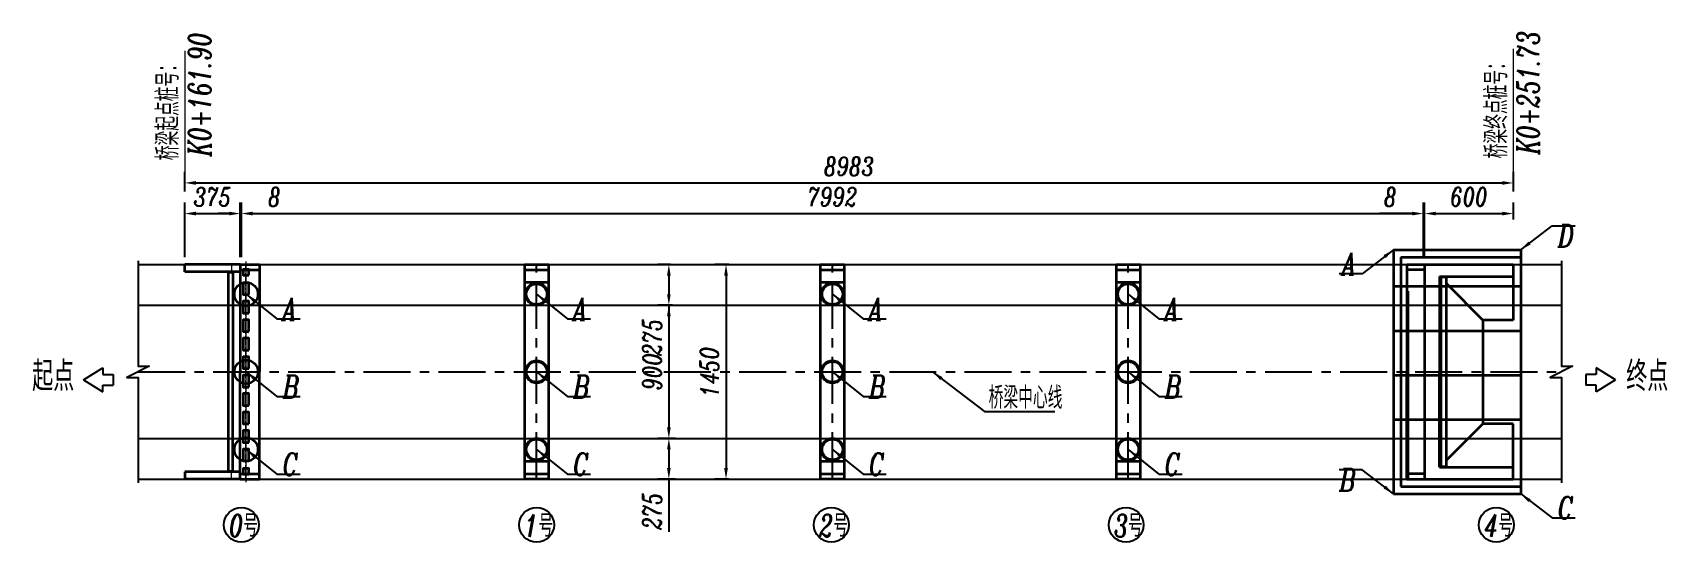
# Model space of a CAD drawing. Header units: millimetres. Extents: x -513 to 23624, y -721 to 12066.
# Drawn here: x 2467.2 to 2688.2, y -409.6 to -340.7 of the extents above; entities that cross this region are included whole.
import ezdxf
from ezdxf.enums import TextEntityAlignment as Align

# ---------------------------------------------------------------- set-up
doc = ezdxf.new("R2010")
doc.units = ezdxf.units.MM
doc.linetypes.add('CENTER', pattern=[50.8, 31.75, -6.35, 6.35, -6.35])
doc.linetypes.add('DASHED', pattern=[19.05, 12.7, -6.35])
for name, color, linetype, lineweight in [('Dim', 7, 'Continuous', 18), ('构造虚线', 6, 'DASHED', 20), ('结构轮廓', 1, 'Continuous', 35), ('轴线', 2, 'CENTER', 15)]:
    doc.layers.add(name, color=color, linetype=linetype, lineweight=lineweight)
doc.styles.add('ffdb', font='italc1.shx', dxfattribs={"width": 0.7, "bigfont": 'fsdb.shx'})
doc.styles.add('xdb', font='italc1.shx', dxfattribs={"width": 0.75, "bigfont": 'fsdb.shx'})
doc.dimstyles.new('1-500', dxfattribs={"dimtxt": 2.5, "dimasz": 1.5, "dimexe": 1.5, "dimexo": 1.5, "dimgap": 1, "dimtad": 1, "dimlfac": 50, "dimdsep": 46, "dimtxsty": 'xdb', "dimcen": 2.5, "dimadec": 0, "dimazin": 0, "dimtfac": 1, "dimtmove": 0, "dimatfit": 3, "dimfxl": 0, "dimarcsym": 0})

# ---------------------------------------------------------------- blocks, each defined once
blk = doc.blocks.new('rrer')
at = {"layer": '结构轮廓', "flags": 128}
for points in [[(7490, -2462), (7890, -2462), (7890, -2062), (7490, -2062)], [(8390, -2462), (9190, -2462), (9190, -2062), (8390, -2062)], [(9640, -2462), (10440, -2462), (10440, -2062), (9640, -2062)], [(10890, -2462), (11690, -2462), (11690, -2062), (10890, -2062)], [(12140, -2462), (12940, -2462), (12940, -2062), (12140, -2062)], [(13390, -2462), (14190, -2462), (14190, -2062), (13390, -2062)], [(14640, -2462), (15440, -2462), (15440, -2062), (14640, -2062)], [(15890, -2462), (16690, -2462), (16690, -2062), (15890, -2062)], [(17140, -2462), (17940, -2462), (17940, -2062), (17140, -2062)], [(18390, -2462), (19190, -2462), (19190, -2062), (18390, -2062)], [(19640, -2462), (20440, -2462), (20440, -2062), (19640, -2062)], [(20940, -2462), (21340, -2462), (21340, -2062), (20940, -2062)]]:
    blk.add_lwpolyline(points, close=True, dxfattribs=at)
at = {"layer": '轴线', "ltscale": 19.645669}
blk.add_line((7240, -2262), (21590, -2262), dxfattribs=at)
blk = doc.blocks.new('eewe')
at = {"layer": '构造虚线', "ltscale": 9.84252}
for p, q in [((2810.13, -624.67), (2811.13, -624.67)), ((2839.13, -624.67), (2838.13, -624.67))]:
    blk.add_line(p, q, dxfattribs=at)
at = {"layer": '结构轮廓'}
for p, q in [((2810.13, -625.87), (2810.13, -618.37)), ((2811.13, -618.37), (2810.13, -618.37)), ((2811.13, -625.87), (2811.13, -618.37)), ((2838.13, -618.37), (2839.13, -618.37)), ((2838.13, -625.87), (2838.13, -618.37)), ((2839.13, -625.87), (2839.13, -618.37)), ((2811.13, -624.87), (2824.63, -624.87)), ((2811.17, -624.87), (2811.17, -624.27)), ((2811.17, -624.27), (2838.09, -624.27)), ((2838.13, -624.87), (2824.63, -624.87)), ((2838.09, -624.27), (2838.09, -624.87)), ((2810.13, -625.87), (2810.13, -628.47)), ((2810.13, -625.87), (2810.13, -628.47)), ((2810.13, -625.87), (2824.63, -625.87)), ((2810.83, -625.87), (2810.83, -628.47)), ((2839.13, -625.87), (2824.63, -625.87)), ((2838.43, -625.87), (2838.43, -628.47)), ((2839.13, -625.87), (2839.13, -628.47)), ((2839.13, -625.87), (2839.13, -628.47)), ((2810.13, -628.47), (2824.63, -628.47)), ((2839.13, -628.47), (2824.63, -628.47))]:
    blk.add_line(p, q, dxfattribs=at)
for centre in [(2814.13, -626.67), (2824.63, -626.67), (2835.13, -626.67)]:
    blk.add_circle(centre, 1.6, dxfattribs=at)
at = {"layer": '轴线', "ltscale": 19.645669}
blk.add_line((2809.73, -626.65), (2839.53, -626.65), dxfattribs=at)
at = {"linetype": 'Continuous', "xscale": 0.002000000000407454, "yscale": 0.002000000000407454, "zscale": 0.002000000000407454}
blk.add_blockref('rrer', (2795.8, -622.12), dxfattribs=at)
blk = doc.blocks.new('*D107')
at = {"color": 0, "lineweight": -2, "transparency": 16777216}
for p, q in [((2487.75, -371.02), (2487.75, -363.61)), ((2495.25, -371.02), (2495.25, -363.61)), ((2489.25, -365.11), (2493.75, -365.11))]:
    blk.add_line(p, q, dxfattribs=at)
at = {"color": 0, "transparency": 16777216}
for points in [[(2489.25, -364.86), (2489.25, -365.36), (2487.75, -365.11)], [(2493.75, -364.86), (2493.75, -365.36), (2495.25, -365.11)]]:
    blk.add_solid(points, dxfattribs=at)
at = {"layer": 'Defpoints', "color": 0, "transparency": 16777216}
for p in [(2495.25, -365.11), (2487.75, -372.52), (2495.25, -372.52)]:
    blk.add_point(p, dxfattribs=at)
at = {"color": 0, "transparency": 16777216, "insert": (2491.5, -362.86), "char_height": 2.5, "attachment_point": 5, "style": 'xdb'}
blk.add_mtext('375', dxfattribs=at)
blk = doc.blocks.new('*D108')
at = {"color": 0, "lineweight": -2, "transparency": 16777216}
for p, q in [((2495.25, -371.02), (2495.25, -363.61)), ((2495.41, -371.02), (2495.41, -363.61)), ((2493.75, -365.11), (2492.25, -365.11)), ((2495.25, -365.11), (2495.41, -365.11)), ((2496.91, -365.11), (2501.34, -365.11))]:
    blk.add_line(p, q, dxfattribs=at)
at = {"color": 0, "transparency": 16777216}
for points in [[(2493.75, -364.86), (2493.75, -365.36), (2495.25, -365.11)], [(2496.91, -364.86), (2496.91, -365.36), (2495.41, -365.11)]]:
    blk.add_solid(points, dxfattribs=at)
at = {"layer": 'Defpoints', "color": 0, "transparency": 16777216}
for p in [(2495.41, -365.11), (2495.25, -372.52), (2495.41, -372.52)]:
    blk.add_point(p, dxfattribs=at)
at = {"color": 0, "transparency": 16777216, "insert": (2499.87, -362.86), "char_height": 2.5, "attachment_point": 5, "style": 'xdb'}
blk.add_mtext('8', dxfattribs=at)
blk = doc.blocks.new('*D109')
at = {"color": 0, "lineweight": -2, "transparency": 16777216}
for p, q in [((2495.41, -366.92), (2495.41, -363.61)), ((2655.25, -366.92), (2655.25, -363.61)), ((2496.91, -365.11), (2653.75, -365.11))]:
    blk.add_line(p, q, dxfattribs=at)
at = {"color": 0, "transparency": 16777216}
for points in [[(2496.91, -364.86), (2496.91, -365.36), (2495.41, -365.11)], [(2653.75, -364.86), (2653.75, -365.36), (2655.25, -365.11)]]:
    blk.add_solid(points, dxfattribs=at)
at = {"layer": 'Defpoints', "color": 0, "transparency": 16777216}
for p in [(2655.25, -365.11), (2495.41, -368.42), (2655.25, -368.42)]:
    blk.add_point(p, dxfattribs=at)
at = {"color": 0, "transparency": 16777216, "insert": (2575.33, -362.86), "char_height": 2.5, "attachment_point": 5, "style": 'xdb'}
blk.add_mtext('7992', dxfattribs=at)
blk = doc.blocks.new('*D110')
at = {"color": 0, "lineweight": -2, "transparency": 16777216}
for p, q in [((2487.75, -362.11), (2487.75, -359.47)), ((2667.41, -362.11), (2667.41, -359.47)), ((2489.25, -360.97), (2665.91, -360.97))]:
    blk.add_line(p, q, dxfattribs=at)
at = {"color": 0, "transparency": 16777216}
for points in [[(2489.25, -360.72), (2489.25, -361.22), (2487.75, -360.97)], [(2665.91, -360.72), (2665.91, -361.22), (2667.41, -360.97)]]:
    blk.add_solid(points, dxfattribs=at)
at = {"layer": 'Defpoints', "color": 0, "transparency": 16777216}
for p in [(2667.41, -360.97), (2487.75, -363.61), (2667.41, -363.61)]:
    blk.add_point(p, dxfattribs=at)
at = {"color": 0, "transparency": 16777216, "insert": (2577.58, -358.72), "char_height": 2.5, "attachment_point": 5, "style": 'xdb'}
blk.add_mtext('8983', dxfattribs=at)
blk = doc.blocks.new('*D111')
at = {"color": 0, "lineweight": -2, "transparency": 16777216}
for p, q in [((2655.25, -371.02), (2655.25, -363.61)), ((2655.41, -371.02), (2655.41, -363.61)), ((2653.75, -365.11), (2649.31, -365.11)), ((2655.41, -365.11), (2655.25, -365.11)), ((2656.91, -365.11), (2658.41, -365.11))]:
    blk.add_line(p, q, dxfattribs=at)
at = {"color": 0, "transparency": 16777216}
for points in [[(2653.75, -364.86), (2653.75, -365.36), (2655.25, -365.11)], [(2656.91, -364.86), (2656.91, -365.36), (2655.41, -365.11)]]:
    blk.add_solid(points, dxfattribs=at)
at = {"layer": 'Defpoints', "color": 0, "transparency": 16777216}
for p in [(2655.25, -365.11), (2655.25, -372.52), (2655.41, -372.52)]:
    blk.add_point(p, dxfattribs=at)
at = {"color": 0, "transparency": 16777216, "insert": (2650.78, -362.86), "char_height": 2.5, "attachment_point": 5, "style": 'xdb'}
blk.add_mtext('8', dxfattribs=at)
blk = doc.blocks.new('*D112')
at = {"color": 0, "lineweight": -2, "transparency": 16777216}
for p, q in [((2553.43, -372.01), (2551.71, -372.01)), ((2553.21, -373.51), (2553.21, -376.01)), ((2553.43, -377.51), (2551.71, -377.51)), ((2553.21, -377.51), (2553.21, -384.63))]:
    blk.add_line(p, q, dxfattribs=at)
at = {"color": 0, "transparency": 16777216}
for points in [[(2552.96, -373.51), (2553.46, -373.51), (2553.21, -372.01)], [(2552.96, -376.01), (2553.46, -376.01), (2553.21, -377.51)]]:
    blk.add_solid(points, dxfattribs=at)
at = {"layer": 'Defpoints', "color": 0, "transparency": 16777216}
for p in [(2554.93, -372.01), (2553.21, -377.51), (2554.93, -377.51)]:
    blk.add_point(p, dxfattribs=at)
at = {"color": 0, "transparency": 16777216, "insert": (2550.96, -381.82), "char_height": 2.5, "attachment_point": 5, "rotation": 90, "style": 'xdb'}
blk.add_mtext('275', dxfattribs=at)
blk = doc.blocks.new('*D113')
at = {"color": 0, "lineweight": -2, "transparency": 16777216}
for p, q in [((2553.71, -377.51), (2551.71, -377.51)), ((2553.21, -379.01), (2553.21, -394.01)), ((2553.71, -395.51), (2551.71, -395.51))]:
    blk.add_line(p, q, dxfattribs=at)
at = {"color": 0, "transparency": 16777216}
for points in [[(2552.96, -379.01), (2553.46, -379.01), (2553.21, -377.51)], [(2552.96, -394.01), (2553.46, -394.01), (2553.21, -395.51)]]:
    blk.add_solid(points, dxfattribs=at)
at = {"layer": 'Defpoints', "color": 0, "transparency": 16777216}
for p in [(2555.21, -377.51), (2553.21, -395.51), (2555.21, -395.51)]:
    blk.add_point(p, dxfattribs=at)
at = {"color": 0, "transparency": 16777216, "insert": (2550.96, -386.51), "char_height": 2.5, "attachment_point": 5, "rotation": 90, "style": 'xdb'}
blk.add_mtext('900', dxfattribs=at)
blk = doc.blocks.new('*D114')
at = {"color": 0, "lineweight": -2, "transparency": 16777216}
for p, q in [((2554.11, -395.51), (2551.71, -395.51)), ((2553.21, -397.01), (2553.21, -399.51)), ((2554.11, -401.01), (2551.71, -401.01)), ((2553.21, -401.01), (2553.21, -408.13))]:
    blk.add_line(p, q, dxfattribs=at)
at = {"color": 0, "transparency": 16777216}
for points in [[(2552.96, -397.01), (2553.46, -397.01), (2553.21, -395.51)], [(2552.96, -399.51), (2553.46, -399.51), (2553.21, -401.01)]]:
    blk.add_solid(points, dxfattribs=at)
at = {"layer": 'Defpoints', "color": 0, "transparency": 16777216}
for p in [(2555.61, -395.51), (2553.21, -401.01), (2555.61, -401.01)]:
    blk.add_point(p, dxfattribs=at)
at = {"color": 0, "transparency": 16777216, "insert": (2550.96, -405.32), "char_height": 2.5, "attachment_point": 5, "rotation": 90, "style": 'xdb'}
blk.add_mtext('275', dxfattribs=at)
blk = doc.blocks.new('*D115')
at = {"color": 0, "lineweight": -2, "transparency": 16777216}
for p, q in [((2561.3, -372.01), (2559.44, -372.01)), ((2560.94, -373.51), (2560.94, -399.51)), ((2561.3, -401.01), (2559.44, -401.01))]:
    blk.add_line(p, q, dxfattribs=at)
at = {"color": 0, "transparency": 16777216}
for points in [[(2560.69, -373.51), (2561.19, -373.51), (2560.94, -372.01)], [(2560.69, -399.51), (2561.19, -399.51), (2560.94, -401.01)]]:
    blk.add_solid(points, dxfattribs=at)
at = {"layer": 'Defpoints', "color": 0, "transparency": 16777216}
for p in [(2562.8, -372.01), (2560.94, -401.01), (2562.8, -401.01)]:
    blk.add_point(p, dxfattribs=at)
at = {"color": 0, "transparency": 16777216, "insert": (2558.69, -386.51), "char_height": 2.5, "attachment_point": 5, "rotation": 90, "style": 'xdb'}
blk.add_mtext('1450', dxfattribs=at)
blk = doc.blocks.new('EEW')
for p, q in [((2852.93, -599.77), (2855.57, -598.16)), ((2855.57, -598.16), (2855.57, -599.06)), ((2852.93, -599.77), (2855.57, -601.37)), ((2855.57, -599.06), (2856.96, -599.06)), ((2855.57, -601.37), (2855.57, -600.47)), ((2855.57, -600.47), (2856.96, -600.47)), ((2856.96, -599.06), (2856.96, -600.47))]:
    blk.add_line(p, q)
blk = doc.blocks.new('ewqewre')
at = {"layer": '结构轮廓'}
for p, q in [((2715.35, -628.92), (2715.35, -661.92)), ((2715.35, -628.92), (2732.55, -628.92)), ((2716.35, -629.92), (2716.35, -660.92)), ((2716.35, -629.92), (2732.55, -629.92)), ((2732.55, -628.92), (2732.55, -661.92)), ((2717.15, -630.92), (2717.15, -645.42)), ((2717.15, -630.92), (2731.55, -630.92)), ((2719.55, -631.62), (2717.15, -631.62)), ((2719.55, -630.92), (2719.55, -659.92)), ((2731.55, -630.92), (2731.55, -635.86)), ((2721.55, -632.52), (2721.76, -632.73)), ((2721.55, -632.52), (2721.55, -645.42)), ((2721.55, -632.52), (2731.55, -632.52)), ((2721.76, -632.56), (2722.46, -632.56)), ((2721.76, -632.56), (2721.76, -658.28)), ((2722.46, -632.56), (2722.46, -645.42)), ((2722.46, -633.43), (2727.44, -638.42)), ((2731.55, -635.86), (2731.55, -638.42)), ((2727.44, -638.42), (2727.44, -652.43)), ((2731.55, -638.42), (2727.44, -638.42)), ((2717.15, -659.92), (2717.15, -645.42)), ((2721.55, -658.32), (2721.55, -645.42)), ((2722.46, -645.42), (2722.46, -658.28)), ((2722.46, -657.41), (2727.44, -652.43)), ((2731.55, -652.43), (2727.44, -652.43)), ((2731.55, -654.99), (2731.55, -652.43)), ((2731.55, -659.92), (2731.55, -654.99)), ((2721.55, -658.32), (2721.76, -658.11)), ((2721.55, -658.32), (2731.55, -658.32)), ((2722.46, -658.28), (2721.76, -658.28)), ((2716.35, -660.92), (2732.55, -660.92)), ((2719.55, -659.22), (2717.15, -659.22)), ((2717.15, -659.92), (2731.55, -659.92)), ((2719.67, -659.92), (2719.67, -659.92)), ((2715.35, -661.92), (2732.55, -661.92))]:
    blk.add_line(p, q, dxfattribs=at)
at = {"layer": '结构轮廓', "linetype": 'DASHED', "ltscale": 2}
for p, q in [((2717.35, -659.92), (2717.35, -630.92)), ((2732.55, -633.9), (2715.35, -633.9)), ((2732.55, -639.92), (2715.35, -639.92)), ((2732.55, -645.92), (2715.35, -645.92)), ((2732.55, -651.92), (2715.35, -651.92))]:
    blk.add_line(p, q, dxfattribs=at)
blk = doc.blocks.new('*D116')
at = {"color": 0, "lineweight": -2, "transparency": 16777216}
for p, q in [((2655.41, -365.91), (2655.41, -363.61)), ((2667.41, -365.91), (2667.41, -363.61)), ((2656.91, -365.11), (2665.91, -365.11))]:
    blk.add_line(p, q, dxfattribs=at)
at = {"color": 0, "transparency": 16777216}
for points in [[(2656.91, -364.86), (2656.91, -365.36), (2655.41, -365.11)], [(2665.91, -364.86), (2665.91, -365.36), (2667.41, -365.11)]]:
    blk.add_solid(points, dxfattribs=at)
at = {"layer": 'Defpoints', "color": 0, "transparency": 16777216}
for p in [(2667.41, -365.11), (2655.41, -372.01), (2667.41, -372.01)]:
    blk.add_point(p, dxfattribs=at)
at = {"color": 0, "transparency": 16777216, "insert": (2661.41, -362.86), "char_height": 2.5, "attachment_point": 5, "style": 'xdb'}
blk.add_mtext('600', dxfattribs=at)

msp = doc.modelspace()

# ---------------------------------------------------------------- linework, layer by layer
at = {"color": 1}
for p, q in [((2481.43022, -372.01193), (2673.90454, -372.01193)), ((2481.43022, -377.51193), (2673.90454, -377.51193)), ((2481.43022, -395.51193), (2673.90454, -395.51193)), ((2481.43022, -401.01193), (2673.90454, -401.01193))]:
    msp.add_line(p, q, dxfattribs=at)
at = {"color": 2, "linetype": 'CENTER', "ltscale": 0.2}
msp.add_line((2481.43022, -386.51193), (2673.90454, -386.51193), dxfattribs=at)
for points in [[(2481.43022, -371.51193), (2481.43022, -385.76193), (2482.93022, -385.76193), (2479.93022, -387.26193), (2481.43022, -387.26193), (2481.43022, -401.51193)], [(2673.90454, -371.51193), (2673.90454, -385.76193), (2675.40454, -385.76193), (2672.40454, -387.26193), (2673.90454, -387.26193), (2673.90454, -401.51193)]]:
    msp.add_lwpolyline(points)
for points in [[(2535.3261, -401.01193), (2535.3261, -372.01193)], [(2575.3261, -401.01193), (2575.3261, -372.01193)], [(2615.3261, -401.01193), (2615.3261, -372.01193)]]:
    msp.add_lwpolyline(points, dxfattribs=at)
for centre in [(2495.39529, -407.20073), (2535.3233, -407.20073), (2575.18382, -407.20073), (2615.04383, -407.20073), (2665.11255, -407.20073)]:
    msp.add_circle(centre, 2.35716)
at = {"layer": 'Dim', "color": 7}
for p, q in [((2487.7461, -343.10167), (2487.7461, -361.11615)), ((2667.4061, -342.85), (2667.4061, -360.86448))]:
    msp.add_line(p, q, dxfattribs=at)
at = {"layer": '结构轮廓'}
for p, q in [((2533.7261, -372.71193), (2536.9261, -372.71193)), ((2573.7261, -372.71193), (2576.9261, -372.71193)), ((2613.7261, -372.71193), (2616.9261, -372.71193)), ((2536.9261, -374.41193), (2533.7261, -374.41193)), ((2576.9261, -374.41193), (2573.7261, -374.41193)), ((2616.9261, -374.41193), (2613.7261, -374.41193)), ((2536.9261, -398.61193), (2533.7261, -398.61193)), ((2576.9261, -398.61193), (2573.7261, -398.61193)), ((2616.9261, -398.61193), (2613.7261, -398.61193)), ((2533.7261, -400.31193), (2536.9261, -400.31193)), ((2573.7261, -400.31193), (2576.9261, -400.31193)), ((2613.7261, -400.31193), (2616.9261, -400.31193))]:
    msp.add_line(p, q, dxfattribs=at)
at = {"layer": '结构轮廓', "flags": 128}
for points in [[(2533.7261, -401.01193), (2533.7261, -372.01193), (2536.9261, -372.01193), (2536.9261, -401.01193)], [(2573.7261, -401.01193), (2573.7261, -372.01193), (2576.9261, -372.01193), (2576.9261, -401.01193)], [(2613.7261, -401.01193), (2613.7261, -372.01193), (2616.9261, -372.01193), (2616.9261, -401.01193)]]:
    msp.add_lwpolyline(points, close=True, dxfattribs=at)
at = {"layer": '结构轮廓'}
for centre, radius in [((2535.3261, -376.01193), 1.5), ((2535.3261, -376.01193), 1.4), ((2575.3261, -376.01193), 1.5), ((2575.3261, -376.01193), 1.4), ((2615.3261, -376.01193), 1.5), ((2615.3261, -376.01193), 1.4), ((2535.3261, -386.51193), 1.5), ((2535.3261, -386.51193), 1.4), ((2575.3261, -386.51193), 1.5), ((2575.3261, -386.51193), 1.4), ((2615.3261, -386.51193), 1.5), ((2615.3261, -386.51193), 1.4), ((2535.3261, -397.01193), 1.5), ((2535.3261, -397.01193), 1.4), ((2575.3261, -397.01193), 1.5), ((2575.3261, -397.01193), 1.4), ((2615.3261, -397.01193), 1.5), ((2615.3261, -397.01193), 1.4)]:
    msp.add_circle(centre, radius, dxfattribs=at)

# ---------------------------------------------------------------- block references
for name, p in [('ewqewre', (-64.14595, 258.90989)), ('EEW', (-378.88342, 212.17482))]:
    msp.add_blockref(name, p)
at = {"rotation": 90}
msp.add_blockref('eewe', (1869.37894, -3211.1414), dxfattribs=at)
at = {"xscale": -1}
msp.add_blockref('EEW', (5534.16127, 212.17482), dxfattribs=at)

# ---------------------------------------------------------------- texts
at = {"style": 'xdb'}
for s, height, width, p in [('起点', 4, 0.75, (2467.10641, -389.1101)), ('终点', 4, 0.75, (2682.67012, -389.1101)), ('桥梁中心线', 3, 0.7, (2596.45956, -391.50659)), ('0号', 3, 0.7, (2493.7651, -408.81166)), ('1号', 3, 0.7, (2533.69312, -408.81166)), ('2号', 3, 0.7, (2573.55364, -408.81166)), ('3号', 3, 0.7, (2613.41364, -408.81166)), ('4号', 3, 0.7, (2663.48237, -408.81166))]:
    msp.add_text(s, height=height, dxfattribs=dict(at, width=width)).set_placement(p)
at = {"char_height": 3, "width": 0.544519, "style": 'xdb'}
for s, insert, attachment_point in [('D', (2673.4264, -369.61896), 7), ('A', (2646.18581, -370.4049), 3), ('A', (2500.99075, -376.51067), 1), ('A', (2540.27075, -376.51067), 1), ('A', (2580.27075, -376.51067), 1), ('A', (2620.27075, -376.51067), 1), ('B', (2500.99075, -387.01067), 1), ('B', (2540.27075, -387.01067), 1), ('B', (2580.27075, -387.01067), 1), ('B', (2620.27075, -387.01067), 1), ('C', (2500.99075, -397.51067), 1), ('C', (2540.27075, -397.51067), 1), ('C', (2580.27075, -397.51067), 1), ('C', (2620.27075, -397.51067), 1), ('B', (2646.18581, -402.61896), 9), ('C', (2673.4264, -403.4049), 1)]:
    msp.add_mtext(s, dxfattribs=dict(at, insert=insert, attachment_point=attachment_point))
at = {"layer": 'Dim', "color": 7, "style": 'ffdb', "width": 0.7}
for s, p in [('K0+161.90', (2488.26228, -357.38002)), ('K0+251.73', (2667.92228, -357.12835))]:
    msp.add_text(s, height=3, rotation=90, dxfattribs=at).set_placement(p, align=Align.TOP_LEFT)
for s, p in [('桥梁起点桩号：', (2486.94325, -357.9042)), ('桥梁终点桩号：', (2666.60325, -357.65253))]:
    msp.add_text(s, height=3, rotation=90, dxfattribs=at).set_placement(p)

# ---------------------------------------------------------------- dimensions: what is measured, and where the dimension line sits
for base, p1, p2, picture, middle in [((2667.4061, -360.96615), (2487.7461, -363.60705), (2667.4061, -363.60705), '*D110', (2577.5761, -358.71615)), ((2495.4061, -365.10705), (2495.2461, -372.52446), (2495.4061, -372.52446), '*D108', (2499.87485, -362.85705)), ((2655.2461, -365.10705), (2495.4061, -368.42132), (2655.2461, -368.42132), '*D109', (2575.3261, -362.85705))]:
    dim = msp.add_linear_dim(base=base, p1=p1, p2=p2, dimstyle='1-500')
    dim.commit()
    dim.dimension.update_dxf_attribs({"geometry": picture, "text_midpoint": middle})
for p1, p2, distance, picture, middle in [((2487.7461, -372.52446), (2495.2461, -372.52446), 7.41741, '*D107', (2491.4961, -362.85705)), ((2554.92559, -372.01193), (2554.92559, -377.51193), -1.71425, '*D112', (2550.96135, -381.81996)), ((2562.79955, -372.01193), (2562.79955, -401.01193), -1.86437, '*D115', (2558.68518, -386.51193)), ((2555.20889, -377.51193), (2555.20889, -395.51193), -1.99755, '*D113', (2550.96135, -386.51193)), ((2555.6084, -395.51193), (2555.6084, -401.01193), -2.39705, '*D114', (2550.96135, -405.31996))]:
    dim = msp.add_aligned_dim(p1=p1, p2=p2, distance=distance, dimstyle='1-500')
    dim.commit()
    dim.dimension.update_dxf_attribs({"geometry": picture, "text_midpoint": middle})
dim = msp.add_linear_dim(base=(2655.2461, -365.10705), p1=(2655.4061, -372.52446), p2=(2655.2461, -372.52446), angle=180, dimstyle='1-500')
dim.commit()
dim.dimension.update_dxf_attribs({"geometry": '*D111', "text_midpoint": (2650.77735, -362.85705)})
dim = msp.add_aligned_dim(p1=(2655.4061, -372.01193), p2=(2667.4061, -372.01193), distance=6.90488, dimstyle='1-500', override={"dimfxl": 0.8, "dimfxlon": 1})
dim.commit()
dim.dimension.update_dxf_attribs({"geometry": '*D116', "text_midpoint": (2661.4061, -362.85705)})

# ---------------------------------------------------------------- leaders
for points in [[(2668.4061, -370.01193), (2672.64513, -366.77999), (2675.77021, -366.77999)], [(2651.2061, -370.01193), (2646.96708, -373.24386), (2643.842, -373.24386)], [(2496.0461, -376.01193), (2500.20947, -379.34963), (2503.33455, -379.34963)], [(2535.3261, -376.01193), (2539.48947, -379.34963), (2542.61455, -379.34963)], [(2575.3261, -376.01193), (2579.48947, -379.34963), (2582.61455, -379.34963)], [(2615.3261, -376.01193), (2619.48947, -379.34963), (2622.61455, -379.34963)], [(2496.0461, -386.51193), (2500.20947, -389.84963), (2503.33455, -389.84963)], [(2535.3261, -386.51193), (2539.48947, -389.84963), (2542.61455, -389.84963)], [(2575.3261, -386.51193), (2579.48947, -389.84963), (2582.61455, -389.84963)], [(2588.86707, -386.51193), (2595.91162, -391.85556), (2605.38699, -391.85556)], [(2615.3261, -386.51193), (2619.48947, -389.84963), (2622.61455, -389.84963)], [(2496.0461, -397.01193), (2500.20947, -400.34963), (2503.33455, -400.34963)], [(2535.3261, -397.01193), (2539.48947, -400.34963), (2542.61455, -400.34963)], [(2575.3261, -397.01193), (2579.48947, -400.34963), (2582.61455, -400.34963)], [(2615.3261, -397.01193), (2619.48947, -400.34963), (2622.61455, -400.34963)], [(2651.2061, -403.01193), (2646.96708, -399.77999), (2643.842, -399.77999)], [(2668.4061, -403.01193), (2672.64513, -406.24386), (2675.77021, -406.24386)]]:
    msp.add_leader(points, dimstyle='1-500', override={"dimgap": 1, "dimtad": 0})

doc.saveas('drawing.dxf')
